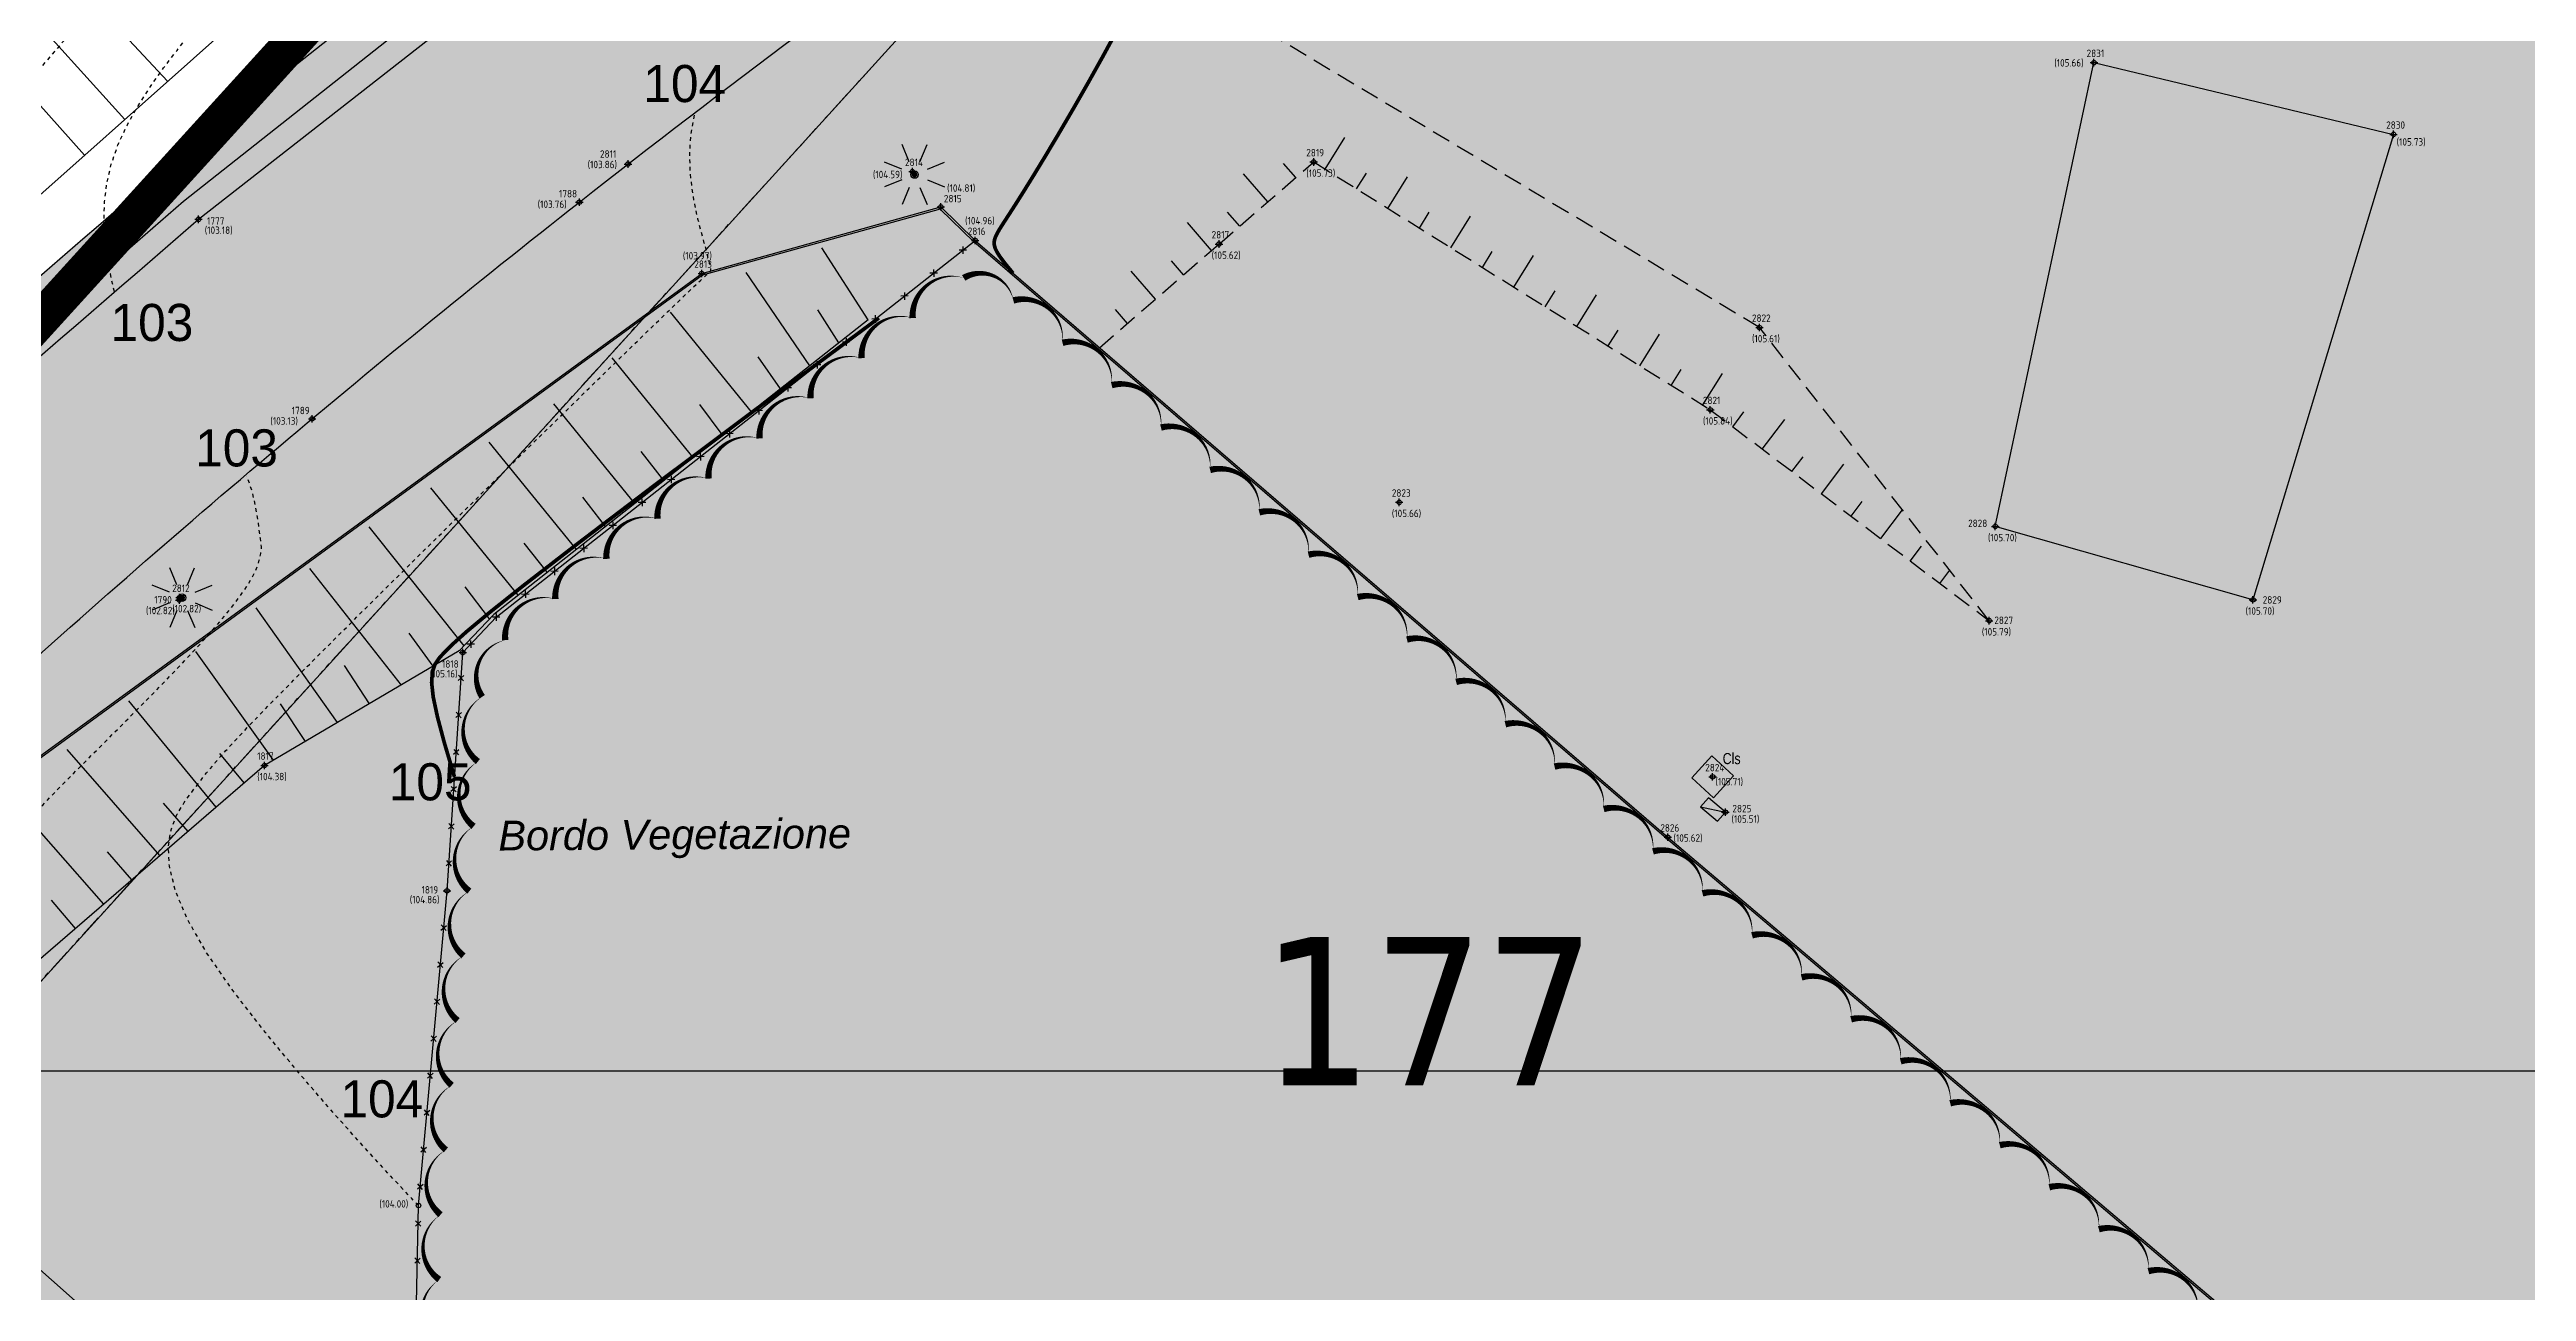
# Model space of a CAD drawing. Extents: x 9555 to 11275, y -8412 to -6382.
# Drawn here: x 10260.1 to 10326.8, y -7860.2 to -7826.7 of the extents above; entities that cross this region are included whole.
import ezdxf
from ezdxf.enums import TextEntityAlignment as Align

# ---------------------------------------------------------------- set-up
doc = ezdxf.new("R2010")
doc.units = 0
doc.header["$MEASUREMENT"] = 0
doc.header["$XCLIPFRAME"] = 2
doc.header["$PDMODE"] = 33
doc.header["$PDSIZE"] = 0.12
for name, pattern in [('DASHED', [0.75, 0.5, -0.25]), ('DASHEDX2', [1.5, 1, -0.5]), ('DOT2', [0.125, 0, -0.125]), ('PHANTOM2', [1.25, 0.625, -0.125, 0.125, -0.125, 0.125, -0.125])]:
    doc.linetypes.add(name, pattern=pattern)
doc.layers.get('0').update_dxf_attribs({"color": 53, "lineweight": 50})
for name, color, linetype in [('01_PROG', 7, 'Continuous'), ('02_CAT', 7, 'Continuous'), ('Conf Lotti-Retino', 253, 'Continuous'), ('Conf Lotti_xLIMITE Comparto', 30, 'DASHEDX2'), ('GEI-Nome_P', 6, 'Continuous'), ('GEI-Punti', 7, 'Continuous'), ('Gei-Punti_3D', 3, 'Continuous'), ('GEI-Quote_P', 3, 'Continuous'), ('GEI-Simboli', 6, 'Continuous'), ('Immagine', 181, 'Continuous'), ('Ril-Alb_BordoVegetazione', 67, 'Continuous'), ('Ril-Cabina', 6, 'Continuous'), ('Ril-Fabbr-Camminamento', 4, 'Continuous'), ('Ril-Palo_Lampione', 20, 'Continuous'), ('Ril-Rec', 4, 'Continuous'), ('Ril-Recinzione_Metallica', 4, 'Continuous'), ('Ril-Siepe', 72, 'Continuous'), ('Ril-Strada', 4, 'Continuous'), ('Ril-Struttura_cls', 4, 'Continuous'), ('Ril-Tomb_CEMENTO-Cls', 5, 'Continuous'), ('Ril_PQ1-Ciglio', 72, 'Continuous'), ('Ril_PQ1-CLV', 62, 'DOT2'), ('Ril_PQ1-Piede', 74, 'Continuous'), ('Ril_PQ1-Scarpate', 65, 'Continuous')]:
    doc.layers.add(name, color=color, linetype=linetype)
doc.layers.add('Conf Lotti', color=2, linetype='PHANTOM2', lineweight=30)
doc.layers.add('Fr01 Fgl. 957D', color=140, linetype='Continuous', lineweight=30)
doc.layers.add('Gei-Nome_p(OFF)', color=251, linetype='Continuous', plot=False)
doc.styles.add('ArialCorsivo', font='ariali.ttf')
doc.styles.add('HELVLA', font='helvl', dxfattribs={"width": 0.8})
doc.styles.get("Standard").update_dxf_attribs({"font": 'isocp.shx'})
doc.styles.add('Tahoma', font='tahoma.ttf')
doc.styles.add('Univcl', font='UNIVCL.shx')
doc.linetypes.add('ZIGZAG', pattern='A,0.0001,-0.2,[131,ltypeshp.shx,S=0.2,R=0,X=-0.2,Y=0],-0.4,[131,ltypeshp.shx,S=0.2,R=180,X=0.2,Y=0],-0.2', length=0.8001)
picture_1 = doc.add_image_def('image1.png', size_in_pixel=(3510, 4950))
picture_2 = doc.add_image_def('image2.png', size_in_pixel=(4950, 3510))
picture_3 = doc.add_image_def('image3.png', size_in_pixel=(3510, 4950))

# ---------------------------------------------------------------- blocks, each defined once
blk = doc.blocks.new('PALO-ILLUM01_15')
at = {"layer": 'Ril-Palo_Lampione'}
h = blk.add_hatch(color=256, dxfattribs=at)
edge = h.paths.add_edge_path()
edge.add_arc((0, 0), 0.075, 0, 360)
for p, q in [((-0.144, 0.346), (-0.335, 0.808)), ((0.144, 0.346), (0.335, 0.808)), ((-0.346, 0.144), (-0.808, 0.336)), ((0.346, 0.144), (0.808, 0.336)), ((-0.347, -0.143), (-0.809, -0.333)), ((-0.145, -0.346), (-0.338, -0.807)), ((0.145, -0.346), (0.338, -0.807)), ((0.347, -0.143), (0.809, -0.333))]:
    blk.add_line(p, q, dxfattribs=at)
at = {"layer": 'Ril-Palo_Lampione', "color": 7}
blk.add_circle((0, 0), 0.0997, dxfattribs=at)
blk = doc.blocks.new('R')
at = {"layer": 'Ril-Rec'}
for p, q in [((-0.071, 0.071), (0.071, -0.071)), ((-0.071, -0.071), (0.071, 0.071))]:
    blk.add_line(p, q, dxfattribs=at)
blk = doc.blocks.new('20043-1_Prog-Confini')
at = {"layer": 'Conf Lotti-Retino'}
h = blk.add_hatch(color=256, dxfattribs=at)
h.paths.add_polyline_path([(10440.904, -7860.831), (10481.594, -7897.835), (10443.955, -7939.223), (10455.053, -7949.315), (10501.476, -7898.267), (10547.189, -7848.002), (10411.97, -7725.031), (10340.578, -7745.23), (10225.512, -7871.756), (10219.572, -7866.354), (10165.524, -7925.785), (10195.694, -7953.18), (10249.907, -8002.481), (10270.622, -8021.32), (10278.897, -8012.22), (10188.639, -7930.138), (10307.726, -7799.19), (10366.912, -7853.014), (10397.984, -7881.272), (10388.565, -7891.63), (10401.881, -7903.74)])
h.paths.add_polyline_path([(10406.058, -7872.394), (10374.985, -7844.136), (10315.8, -7790.312), (10347.147, -7755.842), (10408.825, -7738.391), (10442.939, -7769.415), (10528.018, -7846.787), (10491.686, -7886.738), (10437.68, -7837.623)], flags=16)
blk.add_hatch(color=41, dxfattribs=at).paths.add_polyline_path([(10278.897, -8012.22), (10188.639, -7930.138), (10307.726, -7799.19), (10366.912, -7853.014), (10339.327, -7883.347), (10306.204, -7919.768), (10337.209, -7948.101)])
at = {"layer": 'Conf Lotti'}
for p, q in [((10340.578, -7745.23), (10225.512, -7871.756)), ((10188.639, -7930.138), (10307.726, -7799.19))]:
    blk.add_line(p, q, dxfattribs=at)
at = {"layer": 'Conf Lotti_xLIMITE Comparto', "const_width": 1}
blk.add_lwpolyline([(10220.161, -8076.806), (10388.565, -7891.63), (10442.571, -7940.744), (10443.955, -7939.223), (10542.721, -8029.042), (10562.905, -8006.848), (10508.899, -7957.733), (10535.138, -7928.88), (10501.476, -7898.267), (10547.189, -7848.002), (10411.97, -7725.031), (10340.578, -7745.23), (10225.512, -7871.756), (10219.572, -7866.354), (10165.524, -7925.785), (10195.694, -7953.18), (10145.19, -8008.626)], close=True, dxfattribs=at)
blk = doc.blocks.new('-Fgl. 957D Estratto Foglio Intero_PostFR1')
at = {"layer": 'Immagine'}
image = blk.add_image(picture_1, insert=(10047.107, -8052.467), size_in_units=(594.323, 838.148), rotation=0.001621, dxfattribs=at)
image.set_boundary_path([(307.502, 335.181), (3170.12, 4586.921)])
image.dxf.flags = 15
blk = doc.blocks.new('-Fgl. 957E Estratto Foglio Intero_PostFR2')
at = {"layer": 'Immagine'}
image = blk.add_image(picture_2, insert=(9917.284, -8422.509), size_in_units=(838.183, 594.348), rotation=0.00109, dxfattribs=at)
image.set_boundary_path([(308.756, 193.629), (4680.161, 3410.458)])
image.dxf.flags = 15
blk = doc.blocks.new('-Fgl. 958 Estratto Foglio Intero_PostFR3')
at = {"layer": 'Immagine'}
image = blk.add_image(picture_3, insert=(9716.786, -8308.175), size_in_units=(1485.814, 2095.379), rotation=-0.001044, dxfattribs=at)
image.set_boundary_path([(486.986, 415.0435), (2987.88, 4584.8433)])
image.dxf.flags = 15
blk = doc.blocks.new('- Fogli_Unione (Estratti_20043_SpostatoComeAll.957E_SuRIL_PostFR1-FR2-FR3 (2021-02-08)')
for name in ['-Fgl. 958 Estratto Foglio Intero_PostFR3', '-Fgl. 957D Estratto Foglio Intero_PostFR1', '-Fgl. 957E Estratto Foglio Intero_PostFR2']:
    blk.add_blockref(name, (0, 0))
blk = doc.blocks.new('2493-1_PostFRAZ')
at = {"layer": 'Fr01 Fgl. 957D'}
blk.add_line((10238.501, -7875.31), (10307.726, -7799.19), dxfattribs=at)
blk.add_lwpolyline([(10439.144, -7749.744), (10411.97, -7725.031), (10340.578, -7745.23), (10233.973, -7862.453)], dxfattribs=at)
at = {"layer": '02_CAT'}
blk.add_blockref('- Fogli_Unione (Estratti_20043_SpostatoComeAll.957E_SuRIL_PostFR1-FR2-FR3 (2021-02-08)', (2.401, 6.764), dxfattribs=at)
at = {"layer": 'Fr01 Fgl. 957D', "style": 'Tahoma'}
blk.add_text('177', height=4, dxfattribs=at).set_placement((10292.74, -7854.653))

msp = doc.modelspace()

# ---------------------------------------------------------------- hatches: boundary and pattern name
at = {"layer": 'Ril-Siepe'}
h = msp.add_hatch(dxfattribs=at)
h.set_pattern_fill('GNDCOVER', color=85, scale=0.5, angle=90, style=0)
h.set_pattern_definition([(90, (-0.05, 0.2), (-0.5, 0.5), [0.05, -0.45]), (90, (-0.15, 9e-18), (-0.5, 0.5), [0.05, -0.25, 0.05, -0.15]), (90, (-0.25, 0.45), (-0.5, 0.5), [0.125, -0.375]), (90, (-0.3, 0.1), (-0.5, 0.5), [0.15, -0.35]), (90, (-0.35, 2e-17), (-0.5, 0.5), [0.05, -0.45]), (90, (-0.375, 0.2), (-0.5, 0.5), [0.125, -0.375]), (180, (-0.35, 2e-17), (-0.5, -0.5), [0.05, -0.45]), (180, (3e-18, 0.05), (-0.5, -0.5), [0.05, -0.45]), (180, (-0.05, 0.075), (-0.5, -0.5), [0.075, -0.425]), (180, (-0.2, 0.1), (-0.5, -0.5), [0.1, -0.4]), (180, (-0.475, 0.25), (-0.5, -0.5), [0.075, -0.425]), (180, (-0.1, 0.3), (-0.5, -0.5), [0.05, -0.325, 0.075, -0.05]), (180, (-0.35, 0.35), (-0.5, -0.5), [0.05, -0.45]), (180, (-0.2, 0.4), (-0.5, -0.5), [0.1, -0.4]), (135, (-0.375, 0.025), (-0.5, 3e-17), [0.21, -0.497106781]), (135, (3e-18, 0.05), (-0.5, 3e-17), [0.141421356, -0.565685425]), (135, (-0.15, 0.05), (-0.5, 3e-17), [0.070710678, -0.636396103]), (135, (-0.425, 0.2), (-0.5, 3e-17), [0.070710678, -0.636396103]), (135, (-0.45, 0.3), (-0.5, 3e-17), [0.070710678, -0.636396103]), (135, (-0.05, 0.25), (-0.5, 3e-17), [0.0707105, -0.070711, 0.0707105, -0.494974781]), (225, (-0.3, 0.1), (-9e-17, -0.5), [0.0707105, -0.070711, 0.0707105, -0.494974781]), (225, (-0.05, 0.2), (-9e-17, -0.5), [0.0707105, -0.424264, 0.0707105, -0.141421781]), (225, (-0.1, 0.25), (-9e-17, -0.5), [0.070710678, -0.636396103]), (225, (-0.15, 0.3), (-9e-17, -0.5), [0.070710678, -0.636396103]), (225, (-0.3, 0.4), (-9e-17, -0.5), [0.070710678, -0.636396103]), (225, (-0.375, 0.45), (-9e-17, -0.5), [0.070710678, -0.636396103]), (225, (-0.05, 0.45), (-9e-17, -0.5), [0.11, -0.597106781]), (116.5650512, (-0.35, 0.15), (-3e-11, 0.5), [0.0559017, -1.062132288]), (116.5650512, (-0.3, 0.25), (-3e-11, 0.5), [0.1118034, -1.006230589]), (116.5650512, (-0.3, 0.4), (-3e-11, 0.5), [0.1118034, -1.006230589]), (116.5650512, (-0.35, 0.05), (-3e-11, 0.5), [0.1677051, -0.950328888]), (153.4349488, (-0.4, 2e-17), (-0.5, 3e-11), [0.1118034, -1.006230589]), (206.5650512, (-0.05, 0.05), (-0.5, -3e-11), [0.1118034, -1.006230589]), (206.5650512, (-0.15, 0.2), (-0.5, -3e-11), [0.1118034, -1.006230589]), (206.5650512, (-0.1, 0.15), (-0.5, -3e-11), [0.1118034, -1.006230589]), (206.5650512, (-0.2, 0.25), (-0.5, -3e-11), [0.1118034, -1.006230589]), (206.5650512, (-0.2, 0.35), (-0.5, -3e-11), [0.1118034, -1.006230589]), (206.5650512, (2e-17, 0.35), (-0.5, -3e-11), [0.1118034, -1.006230589]), (206.5650512, (-0.45, 3e-17), (-0.5, -3e-11), [0.1118034, -1.006230589]), (243.4349488, (-0.15, 9e-18), (-3e-11, -0.5), [0.1118034, -1.006230589]), (243.4349488, (-0.45, 0.45), (-3e-11, -0.5), [0.1118034, -1.006230589]), (243.4349488, (-0.45, 0.3), (-3e-11, -0.5), [0.0559017, -1.062132288]), (243.4349488, (-0.425, 0.4), (-3e-11, -0.5), [0.0559017, -1.062132288])])
edge = h.paths.add_edge_path()
edge.add_line((10306.162, -7803.492), (10305.479, -7802.761))
edge.add_line((10305.479, -7802.761), (10301.439, -7806.531))
edge.add_arc((10291.501, -7792.604), 17.109, 290.50479, 305.51302, ccw=False)
edge.add_line((10297.494, -7808.629), (10290.907, -7810.747))
edge.add_arc((10310.592, -7860.177), 53.205, 111.71452, 124.7948)
edge.add_line((10280.231, -7816.485), (10263.049, -7830.063))
edge.add_arc((8587.789, -5895.642), 2558.999, 310.500247, 310.893444, ccw=False)
edge.add_line((10249.735, -7841.514), (10243.288, -7847.846))
edge.add_line((10243.288, -7847.846), (10240.593, -7850.609))
edge.add_line((10240.593, -7850.609), (10229.184, -7862.779))
edge.add_line((10229.184, -7862.779), (10226.938, -7865.011))
edge.add_line((10226.938, -7865.011), (10224.769, -7866.288))
edge.add_line((10224.769, -7866.288), (10222.77, -7867.088))
edge.add_line((10222.77, -7867.088), (10220.789, -7865.797))
edge.add_line((10220.789, -7865.797), (10220.243, -7866.635))
edge.add_line((10220.243, -7866.635), (10222.659, -7868.21))
edge.add_line((10222.659, -7868.21), (10225.211, -7867.188))
edge.add_line((10225.211, -7867.188), (10227.554, -7865.809))
edge.add_line((10227.554, -7865.809), (10229.902, -7863.475))
edge.add_line((10229.902, -7863.475), (10241.315, -7851.3))
edge.add_line((10241.315, -7851.3), (10243.996, -7848.552))
edge.add_line((10243.996, -7848.552), (10250.411, -7842.251))
edge.add_arc((8587.789, -5895.642), 2559.999, 310.501026, 310.892941)
edge.add_line((10263.687, -7830.833), (10280.827, -7817.289))
edge.add_arc((10310.592, -7860.177), 52.205, 111.75158, 124.76122, ccw=False)
edge.add_line((10291.246, -7811.689), (10297.822, -7809.574))
edge.add_arc((10291.501, -7792.604), 18.109, 290.42983, 305.72343)
edge.add_line((10302.074, -7807.306), (10306.162, -7803.492))

# ---------------------------------------------------------------- linework, layer by layer
at = {"layer": 'Gei-Nome_p(OFF)'}
for p in [(10296.451, -7838.945), (10303.688, -7847.968)]:
    msp.add_point(p, dxfattribs=at)
at = {"layer": 'GEI-Punti'}
for p in [(10315.176, -7827.1), (10323.251, -7829.032), (10275.665, -7829.831), (10283.329, -7830.036), (10294.145, -7829.776), (10274.353, -7830.857), (10264.088, -7831.32), (10284.096, -7830.987), (10285.021, -7831.893), (10291.594, -7831.987), (10277.651, -7832.778), (10306.158, -7834.234), (10267.149, -7836.697), (10304.835, -7836.451), (10312.516, -7839.595), (10263.579, -7841.511), (10263.572, -7841.578), (10312.353, -7842.135), (10319.461, -7841.572), (10271.211, -7842.994), (10265.87, -7846.034), (10304.898, -7846.343), (10305.24, -7847.295), (10270.786, -7849.413)]:
    msp.add_point(p, dxfattribs=at)
at = {"layer": 'Gei-Punti_3D'}
for p in [(10315.176, -7827.1, 105.663), (10323.251, -7829.032, 105.73), (10275.665, -7829.831, 103.862), (10283.329, -7830.036, 104.594), (10294.145, -7829.776, 105.734), (10274.353, -7830.857, 103.761), (10264.088, -7831.32, 103.178), (10284.096, -7830.987, 104.811), (10285.021, -7831.893, 104.964), (10291.594, -7831.987, 105.622), (10277.651, -7832.778, 103.969), (10306.158, -7834.234, 105.612), (10267.149, -7836.697, 103.134), (10304.835, -7836.451, 105.842), (10296.451, -7838.945, 105.663), (10312.516, -7839.595, 105.7), (10263.579, -7841.511, 102.821), (10263.572, -7841.578, 102.817), (10312.353, -7842.135, 105.793), (10319.461, -7841.572, 105.698), (10271.211, -7842.994, 105.156), (10265.87, -7846.034, 104.377), (10304.898, -7846.343, 105.706), (10305.24, -7847.295, 105.506), (10303.688, -7847.968, 105.62), (10270.786, -7849.413, 104.859)]:
    msp.add_point(p, dxfattribs=at)
at = {"layer": 'Gei-Punti_3D', "color": 1, "lineweight": -2}
msp.add_point((10270.017, -7857.893, 104), dxfattribs=at)
at = {"layer": 'GEI-Simboli'}
for p, q in [((10315.076, -7827.1), (10315.276, -7827.1)), ((10315.176, -7827.199), (10315.176, -7826.999)), ((10323.151, -7829.032), (10323.351, -7829.032)), ((10323.251, -7829.132), (10323.251, -7828.932)), ((10275.565, -7829.831), (10275.765, -7829.831)), ((10275.665, -7829.931), (10275.665, -7829.73)), ((10283.229, -7830.036), (10283.429, -7830.036)), ((10283.329, -7830.136), (10283.329, -7829.936)), ((10294.045, -7829.776), (10294.245, -7829.776)), ((10294.145, -7829.876), (10294.145, -7829.676)), ((10274.353, -7830.957), (10274.353, -7830.757)), ((10263.988, -7831.32), (10264.188, -7831.32)), ((10264.088, -7831.421), (10264.088, -7831.221)), ((10274.253, -7830.857), (10274.452, -7830.857)), ((10283.996, -7830.987), (10284.196, -7830.987)), ((10284.096, -7831.087), (10284.096, -7830.887)), ((10284.921, -7831.893), (10285.121, -7831.893)), ((10285.021, -7831.993), (10285.021, -7831.793)), ((10291.494, -7831.987), (10291.694, -7831.987)), ((10291.594, -7832.087), (10291.594, -7831.887)), ((10277.551, -7832.778), (10277.751, -7832.778)), ((10277.651, -7832.878), (10277.651, -7832.678)), ((10306.158, -7834.334), (10306.158, -7834.134)), ((10306.058, -7834.234), (10306.258, -7834.234)), ((10267.049, -7836.697), (10267.249, -7836.697)), ((10267.149, -7836.797), (10267.149, -7836.597)), ((10304.735, -7836.451), (10304.935, -7836.451)), ((10304.835, -7836.551), (10304.835, -7836.351)), ((10296.351, -7838.945), (10296.551, -7838.945)), ((10296.451, -7839.045), (10296.451, -7838.845)), ((10312.516, -7839.695), (10312.516, -7839.495)), ((10312.416, -7839.595), (10312.617, -7839.595)), ((10263.572, -7841.678), (10263.572, -7841.478)), ((10263.579, -7841.611), (10263.579, -7841.411)), ((10319.461, -7841.672), (10319.461, -7841.472)), ((10263.472, -7841.578), (10263.672, -7841.578)), ((10263.479, -7841.511), (10263.679, -7841.511)), ((10312.253, -7842.135), (10312.453, -7842.135)), ((10312.353, -7842.235), (10312.353, -7842.035)), ((10319.361, -7841.572), (10319.561, -7841.572)), ((10271.111, -7842.994), (10271.311, -7842.994)), ((10271.211, -7843.094), (10271.211, -7842.894)), ((10265.77, -7846.034), (10265.97, -7846.034)), ((10265.87, -7846.134), (10265.87, -7845.934)), ((10304.798, -7846.343), (10304.998, -7846.343)), ((10304.898, -7846.443), (10304.898, -7846.243)), ((10305.14, -7847.295), (10305.34, -7847.295)), ((10305.24, -7847.395), (10305.24, -7847.195)), ((10303.588, -7847.968), (10303.788, -7847.968)), ((10303.688, -7848.068), (10303.688, -7847.868)), ((10270.686, -7849.413), (10270.886, -7849.413)), ((10270.786, -7849.513), (10270.786, -7849.313))]:
    msp.add_line(p, q, dxfattribs=at)
at = {"layer": 'Ril-Alb_BordoVegetazione'}
msp.add_lwpolyline([(10317.978, -7860.792, 0, 0.175, 0.520567), (10316.643, -7859.661, 0, 0.175, 0.520567), (10315.307, -7858.53, 0, 0.175, 0.520567), (10313.972, -7857.399, 0, 0.175, 0.520567), (10312.637, -7856.268, 0, 0.175, 0.520567), (10311.301, -7855.137, 0, 0.175, 0.520567), (10309.966, -7854.006, 0, 0.175, 0.520567), (10308.63, -7852.875, 0, 0.175, 0.520567), (10307.295, -7851.744, 0, 0.175, 0.520567), (10305.96, -7850.613, 0, 0.175, 0.520567), (10304.624, -7849.482, 0, 0.175, 0.520567), (10303.289, -7848.35, 0, 0.175, 0.520567), (10301.963, -7847.208, 0, 0.175, 0.520567), (10300.637, -7846.066, 0, 0.175, 0.520567), (10299.311, -7844.924, 0, 0.175, 0.520567), (10297.985, -7843.783, 0, 0.175, 0.520567), (10296.659, -7842.641, 0, 0.175, 0.520567), (10295.332, -7841.499, 0, 0.175, 0.520567), (10294.006, -7840.357, 0, 0.175, 0.520567), (10292.68, -7839.215, 0, 0.175, 0.520567), (10291.354, -7838.073, 0, 0.175, 0.520567), (10290.028, -7836.931, 0, 0.175, 0.520567), (10288.702, -7835.789, 0, 0.175, 0.520567), (10287.376, -7834.647, 0, 0.175, 0.520567), (10286.05, -7833.505, 0, 0.175, 0.520567), (10284.712, -7832.899, 0, 0.175, 0.520567), (10283.336, -7833.981, 0, 0.175, 0.520567), (10281.96, -7835.062, 0, 0.175, 0.520567), (10280.584, -7836.144, 0, 0.175, 0.520567), (10279.208, -7837.225, 0, 0.175, 0.520567), (10277.833, -7838.307, 0, 0.175, 0.520567), (10276.457, -7839.388, 0, 0.175, 0.520567), (10275.081, -7840.47, 0, 0.175, 0.520567), (10273.705, -7841.551, 0, 0.175, 0.520567), (10272.353, -7842.659, 0, 0.175, 0.520567), (10271.733, -7844.185, 0, 0.175, 0.520567), (10271.618, -7845.931, 0, 0.175, 0.520567), (10271.502, -7847.677, 0, 0.175, 0.520567), (10271.387, -7849.423, 0, 0.175, 0.520567), (10271.229, -7851.166, 0, 0.175, 0.520567), (10271.071, -7852.909, 0, 0.175, 0.520567), (10270.913, -7854.652, 0, 0.175, 0.520567), (10270.755, -7856.395, 0, 0.175, 0.520567), (10270.612, -7858.139, 0, 0.175, 0.520567), (10270.577, -7859.888, 0, 0.175, 0.520567), (10270.542, -7861.638, 0, 0.175, 0.520567)], format="xyseb", dxfattribs=at)
at = {"layer": 'Ril-Cabina'}
msp.add_lwpolyline([(10304.575, -7847.151), (10305.033, -7847.539), (10305.24, -7847.295), (10304.782, -7846.907), (10304.575, -7847.151), (10305.24, -7847.295)], dxfattribs=at)
at = {"layer": 'Ril-Fabbr-Camminamento'}
msp.add_lwpolyline([(10238.969, -7874.769), (10255.568, -7855.859), (10264.675, -7863.926)], dxfattribs=at)
at = {"layer": 'Ril-Rec'}
for points in [[(10270.786, -7849.413), (10271.211, -7842.994), (10272.111, -7842.041), (10285.021, -7831.893)], [(10282.731, -7881.131), (10281.562, -7879.132), (10277.14, -7875.184), (10271.33, -7867.068), (10269.885, -7864.453), (10270.017, -7857.893), (10270.786, -7849.413)]]:
    msp.add_lwpolyline(points, dxfattribs=at)
at = {"layer": 'Ril-Recinzione_Metallica'}
msp.add_lwpolyline([(10255.84, -7848.509), (10258.707, -7846.585), (10277.651, -7832.778), (10284.096, -7830.987), (10285.021, -7831.893), (10303.688, -7847.968), (10330.918, -7871.03), (10336.323, -7867.202), (10336.351, -7867.243), (10330.916, -7871.093), (10303.655, -7848.006), (10284.987, -7831.93), (10284.081, -7831.043), (10277.673, -7832.824), (10258.736, -7846.626), (10255.872, -7848.547), (10226.411, -7880.34), (10205.854, -7902.31), (10213.321, -7909.305), (10213.707, -7909.618)], dxfattribs=at)
at = {"layer": 'Ril-Siepe', "linetype": 'ZIGZAG', "ltscale": 0.2}
msp.add_lwpolyline([(10229.902, -7863.475), (10241.315, -7851.3), (10243.996, -7848.552), (10250.411, -7842.251, 0.00171), (10263.687, -7830.833), (10280.827, -7817.289, -0.056826), (10291.246, -7811.689), (10297.822, -7809.574, 0.06683), (10302.074, -7807.306), (10306.162, -7803.492), (10305.479, -7802.761), (10301.439, -7806.531, -0.06558), (10297.494, -7808.629), (10290.907, -7810.747, 0.057136), (10280.231, -7816.485), (10263.049, -7830.063, -0.001716), (10249.735, -7841.514), (10243.288, -7847.846), (10240.593, -7850.609), (10229.184, -7862.779)], format="xyb", dxfattribs=at)
at = {"layer": 'Ril-Strada'}
for points in [[(10215.79, -7871.588), (10221.682, -7872.417), (10230.296, -7863.858), (10241.708, -7851.684), (10250.837, -7842.717, 0.001706), (10264.088, -7831.32), (10279.508, -7819.265, -0.127372), (10294.727, -7811.343), (10301.717, -7809.675), (10306.162, -7803.492)], [(10205.784, -7902.312), (10204.107, -7900.828), (10214.069, -7889.313), (10223.664, -7879.605), (10231.87, -7870.987), (10249.572, -7852.5, -0.018064), (10257.872, -7844.784, -0.017892), (10274.353, -7830.857, -0.012857), (10286.24, -7822.004, -0.066253), (10296.364, -7817.477), (10303.308, -7815.8)], [(10372.303, -7846.785), (10350.95, -7830.465), (10340.942, -7827.154, 0.027946), (10307.476, -7817.02), (10303.308, -7815.8)]]:
    msp.add_lwpolyline(points, format="xyb", dxfattribs=at)
at = {"layer": 'Ril-Struttura_cls'}
msp.add_lwpolyline([(10315.176, -7827.1), (10323.251, -7829.032), (10319.461, -7841.572), (10312.516, -7839.595), (10315.176, -7827.1)], dxfattribs=at)
at = {"layer": 'Ril-Tomb_CEMENTO-Cls'}
msp.add_lwpolyline([(10304.874, -7845.778), (10304.333, -7846.367), (10304.922, -7846.908), (10305.463, -7846.318)], close=True, dxfattribs=at)
at = {"layer": 'Ril_PQ1-Ciglio'}
msp.add_lwpolyline([(10231.971, -7857.813), (10239.695, -7850.068), (10248.539, -7841.299), (10257.044, -7833.125), (10266.229, -7824.961), (10276.412, -7816.445), (10285.99, -7807.841), (10293.583, -7799.113), (10298.216, -7792.409), (10297.971, -7791.55)], dxfattribs=at)
at = {"layer": 'Ril_PQ1-Ciglio', "linetype": 'DASHED'}
msp.add_lwpolyline([(10288.372, -7834.78), (10291.594, -7831.987), (10294.145, -7829.776), (10304.835, -7836.451), (10312.353, -7842.135)], dxfattribs=at)
at = {"layer": 'Ril_PQ1-Ciglio'}
msp.add_lwpolyline([(10282.136, -7834.033), (10272.044, -7841.967), (10271.113, -7842.951), (10265.87, -7846.034), (10257.01, -7853.672), (10250.196, -7860.783), (10237.838, -7874.998, 0.024133), (10232.192, -7880.176, 0.024133), (10225.439, -7886.999), (10219.456, -7892.663), (10215.261, -7897.435), (10213.881, -7898.753), (10210.923, -7901.772), (10216.18, -7906.955)], format="xyb", dxfattribs=at)
at = {"layer": 'Ril_PQ1-CLV', "ltscale": 0.75, "flags": 128}
for points in [[(10261.82, -7833.276), (10261.712, -7832.791), (10261.625, -7832.306), (10261.565, -7831.82), (10261.54, -7831.332), (10261.556, -7830.839), (10261.62, -7830.34), (10261.738, -7829.833), (10261.918, -7829.317), (10262.162, -7828.791), (10262.458, -7828.265), (10262.791, -7827.745), (10263.147, -7827.243), (10263.509, -7826.768), (10263.863, -7826.328), (10264.194, -7825.933), (10264.485, -7825.593), (10264.727, -7825.314), (10264.921, -7825.09), (10265.075, -7824.913), (10265.197, -7824.775), (10265.292, -7824.667), (10265.369, -7824.581), (10265.435, -7824.508), (10265.496, -7824.44), (10265.558, -7824.369), (10265.622, -7824.297), (10265.686, -7824.223), (10265.751, -7824.149), (10265.815, -7824.075), (10265.877, -7824.004), (10265.936, -7823.936), (10265.992, -7823.872), (10266.045, -7823.811), (10266.107, -7823.74), (10266.19, -7823.646), (10266.306, -7823.514), (10266.468, -7823.329), (10266.688, -7823.076), (10266.98, -7822.74), (10267.355, -7822.309), (10267.821, -7821.772), (10268.359, -7821.153), (10268.946, -7820.477), (10269.557, -7819.772), (10270.17, -7819.067), (10270.759, -7818.389), (10271.302, -7817.766), (10271.774, -7817.224), (10272.159, -7816.784), (10272.467, -7816.434), (10272.717, -7816.151), (10272.926, -7815.917), (10273.114, -7815.71), (10273.297, -7815.51), (10273.494, -7815.295), (10273.722, -7815.046), (10273.997, -7814.745), (10274.319, -7814.392), (10274.683, -7813.991), (10275.086, -7813.543), (10275.524, -7813.054), (10275.994, -7812.524), (10276.492, -7811.959), (10277.015, -7811.361), (10277.557, -7810.735), (10278.113, -7810.089), (10278.674, -7809.435), (10279.231, -7808.783), (10279.777, -7808.144), (10280.303, -7807.528), (10280.803, -7806.945), (10281.267, -7806.407), (10281.69, -7805.92), (10282.077, -7805.476), (10282.437, -7805.065), (10282.777, -7804.675), (10283.105, -7804.296), (10283.429, -7803.916), (10283.756, -7803.524), (10284.096, -7803.108), (10284.453, -7802.66), (10284.828, -7802.179), (10285.22, -7801.664), (10285.628, -7801.116), (10286.049, -7800.537), (10286.483, -7799.925), (10286.929, -7799.283), (10287.384, -7798.61), (10287.847, -7797.91), (10288.315, -7797.19), (10288.781, -7796.462), (10289.241, -7795.738), (10289.69, -7795.027), (10290.124, -7794.342), (10290.537, -7793.692), (10290.925, -7793.09), (10291.283, -7792.543), (10291.613, -7792.052), (10291.913, -7791.612), (10292.185, -7791.22), (10292.429, -7790.874), (10292.646, -7790.57), (10292.837, -7790.306), (10293.001, -7790.077), (10293.141, -7789.881), (10293.258, -7789.714), (10293.353, -7789.574), (10293.431, -7789.458), (10293.492, -7789.362), (10293.539, -7789.284), (10293.574, -7789.219), (10293.6, -7789.166), (10293.619, -7789.122), (10293.631, -7789.084), (10293.638, -7789.053), (10293.642, -7789.026), (10293.643, -7789.002), (10293.643, -7788.981), (10293.643, -7788.961), (10293.643, -7788.942), (10293.645, -7788.921), (10293.648, -7788.897), (10293.652, -7788.868), (10293.654, -7788.833), (10293.654, -7788.789), (10293.652, -7788.735), (10293.646, -7788.668), (10293.634, -7788.587), (10293.618, -7788.489), (10293.602, -7788.368), (10293.59, -7788.219), (10293.589, -7788.035), (10293.603, -7787.81), (10293.639, -7787.536), (10293.701, -7787.209), (10293.795, -7786.822), (10293.925, -7786.372), (10294.086, -7785.867), (10294.27, -7785.322), (10294.471, -7784.748), (10294.683, -7784.159), (10294.899, -7783.568), (10295.112, -7782.986), (10295.315, -7782.428), (10295.503, -7781.902), (10295.674, -7781.405), (10295.83, -7780.931), (10295.971, -7780.474), (10296.096, -7780.027), (10296.208, -7779.585), (10296.305, -7779.14), (10296.389, -7778.686), (10296.46, -7778.218), (10296.521, -7777.726), (10296.575, -7777.204), (10296.626, -7776.643), (10296.676, -7776.036), (10296.73, -7775.374), (10296.789, -7774.65), (10296.858, -7773.856), (10296.938, -7772.987), (10297.031, -7772.046), (10297.135, -7771.041), (10297.25, -7769.98), (10297.375, -7768.869), (10297.51, -7767.715), (10297.654, -7766.526), (10297.808, -7765.309), (10297.968, -7764.071), (10298.133, -7762.827), (10298.298, -7761.591), (10298.458, -7760.377), (10298.609, -7759.2), (10298.748, -7758.075), (10298.87, -7757.015), (10298.97, -7756.036), (10299.047, -7755.147), (10299.101, -7754.335), (10299.138, -7753.581), (10299.16, -7752.868), (10299.171, -7752.177), (10299.175, -7751.49), (10299.176, -7750.79), (10299.178, -7750.056), (10299.183, -7749.278), (10299.197, -7748.464), (10299.223, -7747.63), (10299.266, -7746.79), (10299.329, -7745.96), (10299.418, -7745.155), (10299.537, -7744.389), (10299.689, -7743.678), (10299.878, -7743.033), (10300.101, -7742.447), (10300.355, -7741.911), (10300.635, -7741.416), (10300.939, -7740.95), (10301.262, -7740.504), (10301.601, -7740.069), (10301.952, -7739.633), (10302.313, -7739.191), (10302.684, -7738.744), (10303.07, -7738.296), (10303.472, -7737.854), (10303.894, -7737.421), (10304.338, -7737.003), (10304.807, -7736.604), (10305.304, -7736.229), (10305.83, -7735.882), (10306.378, -7735.564), (10306.937, -7735.274), (10307.499, -7735.012), (10308.055, -7734.777), (10308.595, -7734.57), (10309.11, -7734.39), (10309.59, -7734.236), (10310.03, -7734.108), (10310.436, -7734.001), (10310.817, -7733.91), (10311.184, -7733.83), (10311.545, -7733.756), (10311.91, -7733.684), (10312.289, -7733.607), (10312.692, -7733.522), (10313.126, -7733.423), (10313.594, -7733.31), (10314.095, -7733.182), (10314.63, -7733.038), (10315.2, -7732.877), (10315.804, -7732.698), (10316.443, -7732.502), (10317.117, -7732.287), (10317.826, -7732.053), (10318.562, -7731.805), (10319.316, -7731.545), (10320.082, -7731.28), (10320.85, -7731.013), (10321.612, -7730.749), (10322.359, -7730.492), (10323.085, -7730.246), (10323.781, -7730.016), (10324.453, -7729.799), (10325.106, -7729.594), (10325.745, -7729.4), (10326.377, -7729.213), (10327.007, -7729.033), (10327.64, -7728.856), (10328.284, -7728.682), (10328.942, -7728.508), (10329.615, -7728.329), (10330.302, -7728.144), (10331.004, -7727.948), (10331.719, -7727.737), (10332.448, -7727.508), (10333.191, -7727.258), (10333.945, -7726.982), (10334.71, -7726.679), (10335.472, -7726.357), (10336.219, -7726.025), (10336.934, -7725.693), (10337.605, -7725.371), (10338.217, -7725.067), (10338.755, -7724.793), (10339.205, -7724.557), (10339.558, -7724.366), (10339.821, -7724.214), (10340.005, -7724.09), (10340.122, -7723.985), (10340.185, -7723.89), (10340.204, -7723.795), (10340.191, -7723.69), (10340.159, -7723.566)], [(10309.427, -7732.15), (10309.45, -7732.239), (10309.456, -7732.315), (10309.436, -7732.383), (10309.379, -7732.45), (10309.275, -7732.524), (10309.112, -7732.61), (10308.882, -7732.715), (10308.572, -7732.845), (10308.176, -7733.008), (10307.705, -7733.205), (10307.17, -7733.44), (10306.586, -7733.716), (10305.965, -7734.035), (10305.321, -7734.401), (10304.666, -7734.815), (10304.014, -7735.282), (10303.377, -7735.801), (10302.761, -7736.359), (10302.169, -7736.944), (10301.606, -7737.539), (10301.077, -7738.131), (10300.586, -7738.704), (10300.137, -7739.244), (10299.734, -7739.737), (10299.382, -7740.175), (10299.076, -7740.576), (10298.812, -7740.967), (10298.588, -7741.374), (10298.398, -7741.822), (10298.239, -7742.338), (10298.106, -7742.948), (10297.996, -7743.677), (10297.904, -7744.541), (10297.829, -7745.514), (10297.769, -7746.559), (10297.722, -7747.639), (10297.686, -7748.717), (10297.659, -7749.757), (10297.64, -7750.721), (10297.627, -7751.574), (10297.617, -7752.29), (10297.606, -7752.902), (10297.59, -7753.454), (10297.563, -7753.989), (10297.522, -7754.552), (10297.461, -7755.188), (10297.376, -7755.94), (10297.262, -7756.854), (10297.116, -7757.957), (10296.945, -7759.215), (10296.755, -7760.581), (10296.555, -7762.004), (10296.353, -7763.436), (10296.156, -7764.827), (10295.972, -7766.127), (10295.809, -7767.289), (10295.673, -7768.275), (10295.562, -7769.104), (10295.473, -7769.803), (10295.401, -7770.404), (10295.344, -7770.937), (10295.298, -7771.432), (10295.259, -7771.918), (10295.223, -7772.425), (10295.189, -7772.976), (10295.153, -7773.565), (10295.117, -7774.176), (10295.079, -7774.794), (10295.039, -7775.406), (10294.996, -7775.997), (10294.95, -7776.552), (10294.9, -7777.057), (10294.845, -7777.503), (10294.781, -7777.903), (10294.705, -7778.278), (10294.613, -7778.646), (10294.5, -7779.028), (10294.363, -7779.443), (10294.197, -7779.91), (10293.998, -7780.45), (10293.766, -7781.073), (10293.507, -7781.764), (10293.234, -7782.497), (10292.955, -7783.247), (10292.683, -7783.991), (10292.427, -7784.703), (10292.198, -7785.359), (10292.008, -7785.935), (10291.862, -7786.411), (10291.756, -7786.798), (10291.68, -7787.109), (10291.625, -7787.361), (10291.581, -7787.568), (10291.541, -7787.746), (10291.493, -7787.909), (10291.43, -7788.074), (10291.342, -7788.255), (10291.225, -7788.464), (10291.072, -7788.713), (10290.88, -7789.015), (10290.642, -7789.381), (10290.355, -7789.823), (10290.012, -7790.354), (10289.61, -7790.984), (10289.146, -7791.721), (10288.632, -7792.542), (10288.084, -7793.423), (10287.517, -7794.335), (10286.946, -7795.251), (10286.387, -7796.146), (10285.854, -7796.992), (10285.364, -7797.762), (10284.926, -7798.437), (10284.537, -7799.024), (10284.185, -7799.538), (10283.861, -7799.994), (10283.556, -7800.406), (10283.259, -7800.789), (10282.961, -7801.158), (10282.652, -7801.527), (10282.325, -7801.909), (10281.981, -7802.303), (10281.624, -7802.706), (10281.258, -7803.117), (10280.886, -7803.532), (10280.512, -7803.949), (10280.141, -7804.365), (10279.775, -7804.776), (10279.418, -7805.183), (10279.061, -7805.592), (10278.696, -7806.012), (10278.314, -7806.451), (10277.908, -7806.919), (10277.467, -7807.423), (10276.983, -7807.973), (10276.447, -7808.578), (10275.856, -7809.24), (10275.223, -7809.945), (10274.566, -7810.673), (10273.906, -7811.403), (10273.26, -7812.115), (10272.647, -7812.788), (10272.085, -7813.403), (10271.595, -7813.939), (10271.188, -7814.382), (10270.854, -7814.745), (10270.577, -7815.045), (10270.341, -7815.301), (10270.129, -7815.532), (10269.926, -7815.756), (10269.715, -7815.99), (10269.479, -7816.255), (10269.208, -7816.562), (10268.906, -7816.907), (10268.582, -7817.277), (10268.246, -7817.661), (10267.908, -7818.049), (10267.577, -7818.429), (10267.261, -7818.79), (10266.972, -7819.121), (10266.714, -7819.414), (10266.486, -7819.673), (10266.28, -7819.905), (10266.089, -7820.12), (10265.908, -7820.324), (10265.73, -7820.525), (10265.548, -7820.73), (10265.357, -7820.947), (10265.151, -7821.183), (10264.933, -7821.434), (10264.704, -7821.697), (10264.469, -7821.968), (10264.231, -7822.241), (10263.992, -7822.514), (10263.757, -7822.782), (10263.528, -7823.041), (10263.306, -7823.289), (10263.088, -7823.531), (10262.865, -7823.778), (10262.632, -7824.036), (10262.382, -7824.314), (10262.108, -7824.621), (10261.804, -7824.965), (10261.462, -7825.354), (10261.078, -7825.794), (10260.655, -7826.282), (10260.2, -7826.809), (10259.716, -7827.368), (10259.211, -7827.954), (10258.688, -7828.558), (10258.154, -7829.175), (10257.613, -7829.796), (10257.071, -7830.416), (10256.527, -7831.038), (10255.98, -7831.662), (10255.429, -7832.292), (10254.873, -7832.931), (10254.311, -7833.58), (10253.741, -7834.244), (10253.164, -7834.923), (10252.578, -7835.62), (10251.989, -7836.327), (10251.404, -7837.036), (10250.829, -7837.739), (10250.269, -7838.427), (10249.732, -7839.091), (10249.223, -7839.723), (10248.749, -7840.315), (10248.315, -7840.861), (10247.922, -7841.364), (10247.568, -7841.833), (10247.254, -7842.273), (10246.979, -7842.692), (10246.741, -7843.097), (10246.541, -7843.495), (10246.377, -7843.893), (10246.25, -7844.295), (10246.157, -7844.704), (10246.097, -7845.117), (10246.068, -7845.535), (10246.07, -7845.955), (10246.101, -7846.378), (10246.16, -7846.803), (10246.244, -7847.228)], [(10270.016, -7857.893), (10269.838, -7857.706), (10269.355, -7857.192), (10268.643, -7856.42), (10267.778, -7855.456), (10266.836, -7854.371), (10265.891, -7853.232), (10265.019, -7852.108), (10264.296, -7851.066), (10263.781, -7850.162), (10263.459, -7849.393), (10263.302, -7848.744), (10263.277, -7848.199), (10263.356, -7847.743), (10263.508, -7847.36), (10263.702, -7847.035), (10263.908, -7846.751), (10264.105, -7846.493), (10264.308, -7846.237), (10264.541, -7845.958), (10264.829, -7845.632), (10265.197, -7845.234), (10265.668, -7844.741), (10266.267, -7844.127), (10267.019, -7843.369), (10267.936, -7842.453), (10268.985, -7841.411), (10270.119, -7840.289), (10271.294, -7839.13), (10272.464, -7837.98), (10273.584, -7836.881), (10274.608, -7835.879), (10275.491, -7835.017), (10276.198, -7834.329), (10276.741, -7833.804), (10277.142, -7833.418), (10277.424, -7833.149), (10277.61, -7832.975), (10277.722, -7832.873), (10277.783, -7832.82), (10277.815, -7832.793), (10277.837, -7832.774), (10277.855, -7832.759), (10277.867, -7832.746), (10277.876, -7832.736), (10277.883, -7832.728), (10277.887, -7832.72), (10277.891, -7832.714), (10277.894, -7832.707), (10277.897, -7832.699), (10277.898, -7832.682), (10277.895, -7832.649), (10277.884, -7832.591), (10277.864, -7832.502), (10277.832, -7832.372), (10277.785, -7832.194), (10277.721, -7831.961), (10277.64, -7831.666), (10277.55, -7831.315), (10277.462, -7830.917), (10277.389, -7830.479), (10277.341, -7830.011), (10277.329, -7829.52), (10277.365, -7829.013), (10277.46, -7828.501)], [(10231.858, -7880.514), (10232.045, -7880.307), (10232.375, -7879.944), (10232.837, -7879.438), (10233.419, -7878.798), (10234.108, -7878.037), (10234.892, -7877.166), (10235.76, -7876.197), (10236.699, -7875.142), (10237.698, -7874.011), (10238.743, -7872.82), (10239.822, -7871.58), (10240.921, -7870.308), (10242.027, -7869.015), (10243.128, -7867.717), (10244.209, -7866.427), (10245.259, -7865.159), (10246.266, -7863.925), (10247.225, -7862.734), (10248.136, -7861.591), (10248.997, -7860.504), (10249.804, -7859.479), (10250.557, -7858.522), (10251.254, -7857.64), (10251.892, -7856.84), (10252.471, -7856.126), (10252.994, -7855.493), (10253.464, -7854.934), (10253.885, -7854.443), (10254.262, -7854.013), (10254.597, -7853.636), (10254.895, -7853.306), (10255.16, -7853.016), (10255.396, -7852.759), (10255.61, -7852.526), (10255.809, -7852.306), (10256, -7852.091), (10256.191, -7851.871), (10256.389, -7851.635), (10256.601, -7851.375), (10256.835, -7851.08), (10257.095, -7850.745), (10257.375, -7850.379), (10257.667, -7849.992), (10257.963, -7849.598), (10258.254, -7849.208), (10258.532, -7848.835), (10258.789, -7848.489), (10259.015, -7848.185), (10259.207, -7847.928), (10259.376, -7847.708), (10259.536, -7847.507), (10259.703, -7847.311), (10259.89, -7847.102), (10260.114, -7846.865), (10260.388, -7846.583), (10260.728, -7846.24), (10261.143, -7845.826), (10261.618, -7845.352), (10262.132, -7844.836), (10262.666, -7844.297), (10263.2, -7843.75), (10263.712, -7843.215), (10264.183, -7842.709), (10264.593, -7842.249), (10264.925, -7841.85), (10265.185, -7841.509), (10265.382, -7841.222), (10265.525, -7840.983), (10265.624, -7840.787), (10265.688, -7840.628), (10265.727, -7840.501), (10265.751, -7840.401), (10265.767, -7840.322), (10265.777, -7840.258), (10265.782, -7840.202), (10265.782, -7840.147), (10265.777, -7840.086), (10265.769, -7840.014), (10265.756, -7839.923), (10265.741, -7839.806), (10265.722, -7839.659), (10265.699, -7839.485), (10265.67, -7839.292), (10265.633, -7839.085), (10265.588, -7838.87), (10265.532, -7838.652), (10265.464, -7838.439), (10265.382, -7838.237)]]:
    msp.add_lwpolyline(points, dxfattribs=at)
at = {"layer": 'Ril_PQ1-CLV', "ltscale": 0.75, "const_width": 0.1, "flags": 128}
for points in [[(10290.187, -7819.946), (10290.316, -7820.711), (10290.382, -7821.392), (10290.387, -7822.008), (10290.332, -7822.581), (10290.219, -7823.131), (10290.049, -7823.68), (10289.825, -7824.246), (10289.547, -7824.853), (10289.219, -7825.512), (10288.854, -7826.212), (10288.462, -7826.933), (10288.059, -7827.654), (10287.657, -7828.356), (10287.269, -7829.019), (10286.909, -7829.623), (10286.589, -7830.149), (10286.32, -7830.583), (10286.101, -7830.93), (10285.925, -7831.203), (10285.789, -7831.413), (10285.687, -7831.573), (10285.616, -7831.695), (10285.569, -7831.79), (10285.542, -7831.871), (10285.532, -7831.947), (10285.539, -7832.026), (10285.564, -7832.11), (10285.611, -7832.205), (10285.68, -7832.315), (10285.774, -7832.443), (10285.895, -7832.595), (10286.043, -7832.774)], [(10282.424, -7833.98), (10278.964, -7836.55), (10276.291, -7838.553), (10274.297, -7840.067), (10272.875, -7841.166), (10271.916, -7841.928), (10271.314, -7842.43), (10270.96, -7842.748), (10270.746, -7842.958), (10270.585, -7843.13), (10270.464, -7843.306), (10270.391, -7843.519), (10270.372, -7843.804), (10270.415, -7844.195), (10270.528, -7844.726), (10270.716, -7845.432), (10270.988, -7846.346)]]:
    msp.add_lwpolyline(points, dxfattribs=at)
at = {"layer": 'Ril_PQ1-Piede', "linetype": 'DASHED'}
msp.add_lwpolyline([(10312.353, -7842.135), (10306.158, -7834.234), (10292.974, -7826.325)], dxfattribs=at)
at = {"layer": 'Ril_PQ1-Scarpate'}
for p, q in [((10262.103, -7828.628), (10258.511, -7824.659)), ((10263.256, -7827.603), (10261.446, -7825.664)), ((10261.013, -7829.596), (10259.39, -7827.77)), ((10294.451, -7829.967), (10294.981, -7829.119)), ((10292.906, -7830.85), (10292.251, -7830.094)), ((10293.662, -7830.195), (10293.334, -7829.817)), ((10295.299, -7830.497), (10295.564, -7830.073)), ((10296.147, -7831.026), (10296.677, -7830.178)), ((10291.395, -7832.16), (10290.74, -7831.404)), ((10292.151, -7831.505), (10291.823, -7831.127)), ((10296.996, -7831.556), (10297.26, -7831.132)), ((10297.844, -7832.086), (10298.373, -7831.238)), ((10282.136, -7834.033), (10280.888, -7832.087)), ((10280.564, -7835.269), (10278.846, -7832.757)), ((10289.884, -7833.47), (10289.229, -7832.714)), ((10290.639, -7832.815), (10290.312, -7832.437)), ((10298.692, -7832.615), (10298.957, -7832.191)), ((10299.54, -7833.145), (10300.07, -7832.297)), ((10300.388, -7833.675), (10300.653, -7833.251)), ((10301.237, -7834.205), (10301.766, -7833.356)), ((10278.992, -7836.505), (10276.81, -7833.82)), ((10281.35, -7834.651), (10280.78, -7833.757)), ((10289.128, -7834.125), (10288.801, -7833.747)), ((10302.085, -7834.734), (10302.35, -7834.31)), ((10302.933, -7835.264), (10303.463, -7834.416)), ((10277.419, -7837.741), (10275.237, -7835.056)), ((10279.778, -7835.887), (10279.172, -7835.029)), ((10303.781, -7835.794), (10304.046, -7835.369)), ((10304.629, -7836.323), (10305.159, -7835.475)), ((10275.847, -7838.977), (10273.665, -7836.292)), ((10278.205, -7837.123), (10277.6, -7836.313)), ((10305.439, -7836.909), (10305.741, -7836.51)), ((10306.237, -7837.512), (10306.84, -7836.714)), ((10274.275, -7840.213), (10271.925, -7837.324)), ((10276.633, -7838.359), (10276.015, -7837.573)), ((10307.035, -7838.115), (10307.336, -7837.716)), ((10307.832, -7838.718), (10308.435, -7837.92)), ((10272.702, -7841.449), (10270.352, -7838.56)), ((10275.061, -7839.595), (10274.443, -7838.809)), ((10308.63, -7839.321), (10308.932, -7838.922)), ((10309.428, -7839.924), (10310.013, -7839.15)), ((10271.245, -7842.812), (10268.69, -7839.607)), ((10273.488, -7840.831), (10272.87, -7840.045)), ((10310.225, -7840.527), (10310.527, -7840.128)), ((10269.555, -7843.868), (10267.09, -7840.728)), ((10311.023, -7841.13), (10311.289, -7840.778)), ((10271.932, -7842.085), (10271.277, -7841.219)), ((10267.831, -7844.881), (10265.639, -7841.789)), ((10270.417, -7843.361), (10269.767, -7842.475)), ((10266.107, -7845.895), (10264.016, -7842.964)), ((10268.693, -7844.374), (10268.02, -7843.346)), ((10264.563, -7847.161), (10262.211, -7844.295)), ((10266.969, -7845.388), (10266.295, -7844.371)), ((10263.048, -7848.466), (10260.544, -7845.604)), ((10265.321, -7846.508), (10264.667, -7845.715)), ((10261.534, -7849.772), (10258.823, -7846.685)), ((10263.806, -7847.813), (10263.141, -7847.056)), ((10262.291, -7849.119), (10261.638, -7848.362)), ((10260.776, -7850.425), (10260.123, -7849.668))]:
    msp.add_line(p, q, dxfattribs=at)

# ---------------------------------------------------------------- block references
at = {"layer": '01_PROG'}
msp.add_blockref('20043-1_Prog-Confini', (0, 0), dxfattribs=at)
at = {"layer": '02_CAT'}
msp.add_blockref('2493-1_PostFRAZ', (0, 0), dxfattribs=at)
at = {"layer": 'Ril-Palo_Lampione'}
for p in [(10283.388, -7830.116), (10263.649, -7841.515)]:
    msp.add_blockref('PALO-ILLUM01_15', p, dxfattribs=at)
at = {"layer": 'Ril-Rec'}
for p, rotation in [((10284.69, -7832.153), 226.633131501756), ((10283.904, -7832.771), 226.633131501756), ((10283.118, -7833.389), 226.633131501756), ((10282.332, -7834.007), 226.633131501756), ((10281.545, -7834.625), 226.633131501756), ((10280.759, -7835.243), 226.633131501756), ((10279.973, -7835.861), 226.633131501756), ((10279.187, -7836.479), 226.633131501756), ((10278.401, -7837.097), 226.633131501756), ((10277.614, -7837.715), 226.633131501756), ((10276.828, -7838.333), 226.633131501756), ((10275.256, -7839.569), 226.633131501756), ((10276.042, -7838.951), 226.633131501756), ((10274.47, -7840.187), 226.633131501756), ((10273.684, -7840.805), 226.633131501756), ((10272.897, -7841.423), 226.633131501756), ((10272.111, -7842.041), 226.633131501756), ((10271.424, -7842.768), 226.633131501756), ((10271.165, -7843.681), 266.2131169313002), ((10271.099, -7844.679), 266.2131169313002), ((10271.033, -7845.677), 266.2131169313002), ((10270.967, -7846.675), 266.2131169313002), ((10270.901, -7847.673), 266.2131169313002), ((10270.835, -7848.67), 266.2131169313002), ((10270.696, -7850.409), 84.8203099401098), ((10270.605, -7851.405), 84.8203099401098), ((10270.515, -7852.401), 84.8203099401098), ((10270.425, -7853.397), 84.8203099401098), ((10270.335, -7854.393), 84.8203099401098), ((10270.244, -7855.389), 84.8203099401098), ((10270.154, -7856.385), 84.8203099401098), ((10270.064, -7857.381), 84.8203099401098), ((10270.007, -7858.379), 88.8476713884625), ((10269.987, -7859.378), 88.8476713884625)]:
    msp.add_blockref('R', p, dxfattribs=dict(at, rotation=rotation))

# ---------------------------------------------------------------- texts
at = {"layer": 'GEI-Nome_P'}
for s, p in [('2831', (10314.976, -7826.949)), ('2830', (10323.051, -7828.882)), ('2811', (10274.909, -7829.662)), ('2819', (10293.945, -7829.626)), ('2814', (10283.129, -7829.886)), ('1788', (10273.805, -7830.732)), ('2815', (10284.178, -7830.862)), ('1777', (10264.319, -7831.463)), ('2816', (10284.821, -7831.743)), ('2817', (10291.394, -7831.837)), ('2813', (10277.451, -7832.628)), ('2822', (10305.958, -7834.084)), ('2821', (10304.635, -7836.301)), ('1789', (10266.602, -7836.572)), ('2828', (10311.783, -7839.613)), ('1790', (10262.897, -7841.672)), ('2812', (10263.379, -7841.361)), ('2829', (10319.724, -7841.674)), ('2827', (10312.49, -7842.224)), ('1818', (10270.65, -7843.403)), ('1817', (10265.67, -7845.884)), ('2824', (10304.698, -7846.193)), ('2825', (10305.431, -7847.298)), ('2826', (10303.488, -7847.818)), ('1819', (10270.101, -7849.487))]:
    msp.add_text(s, height=0.2, dxfattribs=at).set_placement(p)
at = {"layer": 'Gei-Nome_p(OFF)'}
msp.add_text('2823', height=0.2, dxfattribs=at).set_placement((10296.251, -7838.795))
at = {"layer": 'GEI-Quote_P'}
for s, p in [('(105.66)', (10314.105, -7827.205)), ('(105.73)', (10323.332, -7829.334)), ('(103.86)', (10274.576, -7829.944)), ('(104.59)', (10282.264, -7830.213)), ('(105.73)', (10293.945, -7830.176)), ('(103.76)', (10273.229, -7831.014)), ('(104.81)', (10284.264, -7830.579)), ('(103.18)', (10264.256, -7831.714)), ('(104.96)', (10284.749, -7831.457)), ('(103.97)', (10277.142, -7832.403)), ('(105.62)', (10291.394, -7832.387)), ('(105.61)', (10305.958, -7834.634)), ('(103.13)', (10266.025, -7836.854)), ('(105.84)', (10304.635, -7836.851)), ('(105.66)', (10296.251, -7839.345)), ('(105.70)', (10312.317, -7839.995)), ('(102.82)', (10262.67, -7841.961)), ('(102.82)', (10263.379, -7841.911)), ('(105.70)', (10319.261, -7841.972)), ('(105.79)', (10312.153, -7842.535)), ('(105.16)', (10270.319, -7843.664)), ('(104.38)', (10265.67, -7846.434)), ('(105.71)', (10304.973, -7846.571)), ('(105.51)', (10305.406, -7847.579)), ('(105.62)', (10303.842, -7848.089)), ('(104.86)', (10269.782, -7849.749)), ('(104.00)', (10268.962, -7857.948))]:
    msp.add_text(s, height=0.2, dxfattribs=at).set_placement(p)
at = {"layer": 'Ril-Alb_BordoVegetazione', "style": 'ArialCorsivo'}
msp.add_text('Bordo Vegetazione', height=0.8, rotation=0.39208, dxfattribs=at).set_placement((10272.173, -7848.328))
at = {"layer": 'Ril-Tomb_CEMENTO-Cls', "style": 'HELVLA', "width": 0.8}
msp.add_text('Cls', height=0.3, rotation=359.98303, dxfattribs=at).set_placement((10305.41, -7845.844), align=Align.MIDDLE)
at = {"layer": 'Ril_PQ1-CLV', "style": 'Univcl'}
for s, p in [('104', (10276.078, -7828.163, 104)), ('103', (10261.717, -7834.6, 103)), ('103', (10263.999, -7837.98, 103)), ('105', (10269.216, -7846.976, 105)), ('104', (10267.914, -7855.519, 104))]:
    msp.add_text(s, height=1, dxfattribs=at).set_placement(p)

doc.saveas('drawing.dxf')
